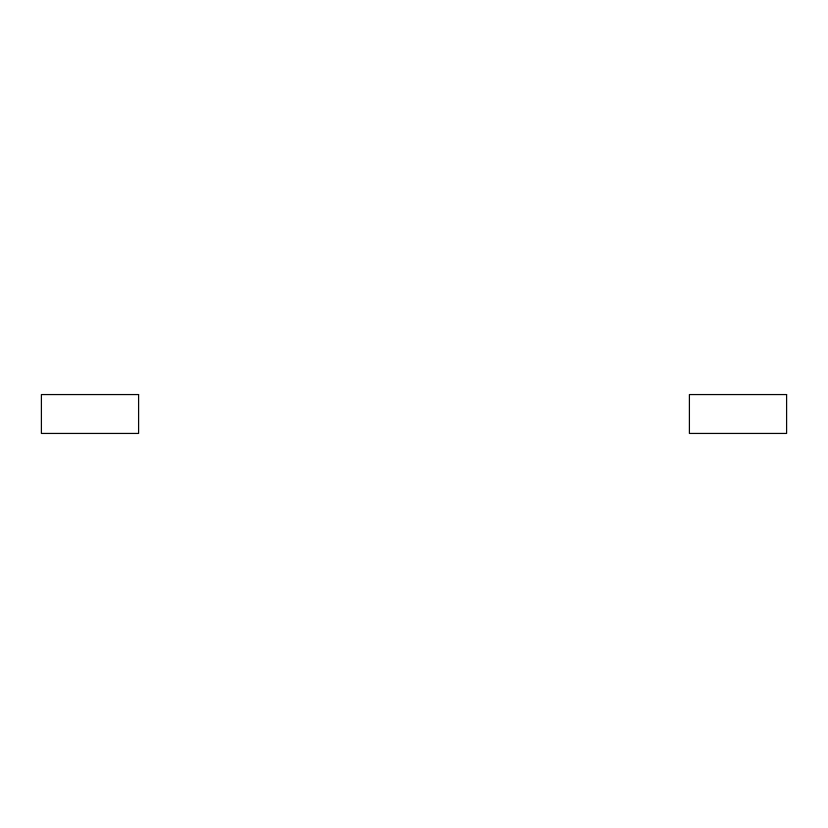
<?xml version="1.0" encoding="UTF-8"?>
<svg xmlns="http://www.w3.org/2000/svg" width="828" height="828" viewBox="0 0 828 828"><rect width="100%" height="100%" fill="white"/><g stroke="black" fill="none" stroke-linecap="round" stroke-linejoin="round"><path stroke-width="1.24" d="M138.597 394.563L41.4 394.563L41.4 433.437L138.597 433.437L138.597 394.563M786.6 394.563L689.403 394.563L689.403 433.437L786.6 433.437L786.6 394.563"/></g></svg>
